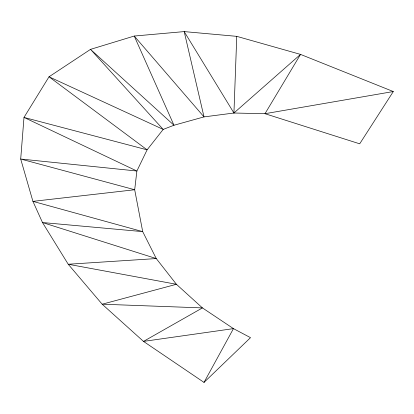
<?xml version="1.0" encoding="UTF-8"?>
<svg xmlns="http://www.w3.org/2000/svg" width="414" height="414" viewBox="0 0 414 414"><rect width="100%" height="100%" fill="white"/><g stroke="black" fill="none" stroke-linecap="round" stroke-linejoin="round"><path stroke-width="0.62" d="M236.756 36.349L300.533 54.4L233.931 113.017L236.756 36.349L184.189 31.599L134.234 36.044L90.516 49.37L49.018 76.797L23.996 117.416L20.7 159.033L32.923 201.359L42.487 222.535L68.217 264.246L102.175 304.207L143.492 341.4L204.014 382.401L250.511 337.658L233.46 328.623L202.441 307.912L176.416 284.294L156.269 258.569L142.701 231.628L134.685 189.741L136.884 171.018L147.105 149.842L163.194 129.411L173.983 125.245L204.014 116.898L233.931 113.017L264.986 113.7L393.3 91.541L359.699 143.818L264.986 113.7L300.533 54.4L393.3 91.541M204.014 382.401L233.46 328.623L143.492 341.4L202.441 307.912L102.175 304.207L176.416 284.294L68.217 264.246L156.269 258.569L42.487 222.535L142.701 231.628L32.923 201.359L134.685 189.741L20.7 159.033L136.884 171.018L23.996 117.416L147.105 149.842L49.018 76.797L163.194 129.411L90.516 49.37L173.983 125.245L134.234 36.044L204.014 116.898L184.189 31.599L233.931 113.017"/></g></svg>
